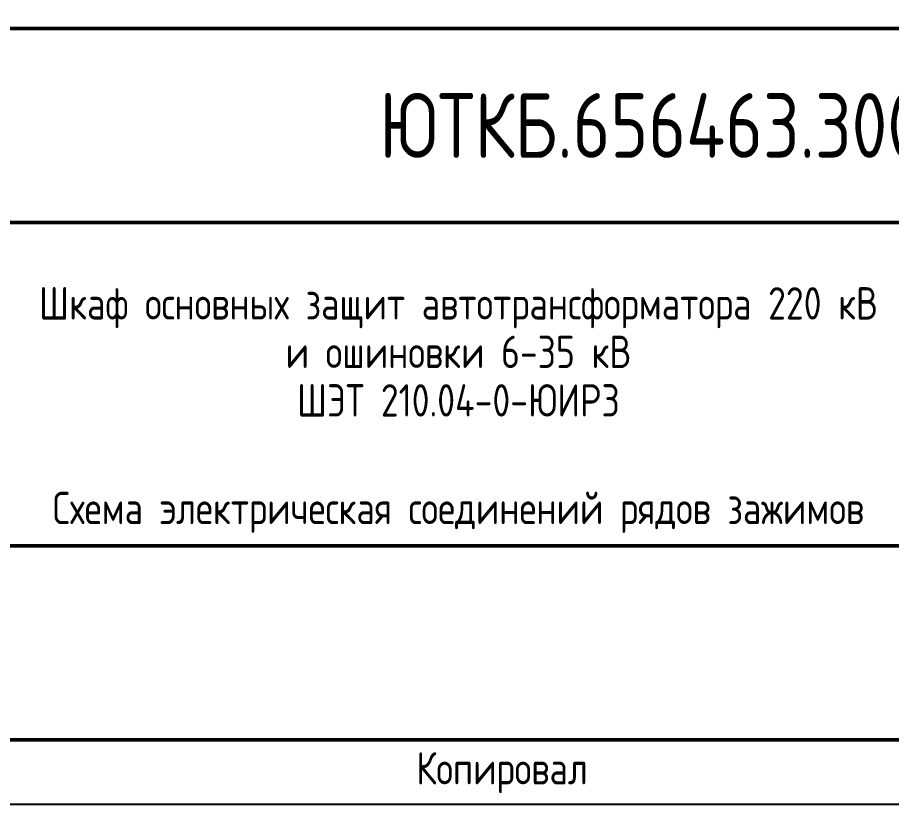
# Model space of a CAD drawing. Header units: millimetres. Extents: x -1117 to 6417, y -90 to 586.
# Drawn here: x 5212.9 to 5280.5, y 0 to 60.9 of the extents above; entities that cross this region are included whole.
import ezdxf

# ---------------------------------------------------------------- set-up
doc = ezdxf.new("R2010")
doc.units = ezdxf.units.MM
doc.styles.add('Gost_type_A', font='GOST_A.TTF')

# ---------------------------------------------------------------- blocks, each defined once
blk = doc.blocks.new('Штамп большой нижний')
at = {"lineweight": 50}
for points in [[(-120, 55), (0, 55), (0, 40), (-120, 40)], [(-120, 40), (-50, 40), (-50, 15), (-120, 15)], [(-120, 15), (-50, 15), (-50, 0), (-120, 0)]]:
    blk.add_lwpolyline(points, close=True, dxfattribs=at)
at = {"insert": (-75, -2.535), "char_height": 2.5, "width": 13.12023, "attachment_point": 6, "style": 'Gost_type_A'}
blk.add_mtext('Копировал', dxfattribs=at)

msp = doc.modelspace()

# ---------------------------------------------------------------- linework, layer by layer
msp.add_lwpolyline([(5337, 420), (5337, 0), (5040, 0), (5040, 420)], close=True)
at = {"lineweight": 50}
msp.add_lwpolyline([(5332, 415), (5332, 5), (5060, 5), (5060, 415)], close=True, dxfattribs=at)

# ---------------------------------------------------------------- block references
msp.add_blockref('Штамп большой нижний', (5332, 5))

# ---------------------------------------------------------------- texts
at = {"style": 'Gost_type_A'}
for s, insert, char_height, width, attachment_point in [('ЮТКБ.656463.300-023Э4.1', (5272, 52.5), 5, 120, 5), ('Схема электрическая соединений рядов зажимов', (5247, 21), 2.5, 70, 8)]:
    msp.add_mtext(s, dxfattribs=dict(at, insert=insert, char_height=char_height, width=width, attachment_point=attachment_point))
at = {"insert": (5247, 35), "char_height": 2.5, "width": 68, "attachment_point": 5, "line_spacing_factor": 0.9, "style": 'Gost_type_A'}
msp.add_mtext('Шкаф основных защит автотрансформатора 220 кВ \\Pи ошиновки 6-35 кВ                      \\PШЭТ 210.04-0-ЮИРЗ', dxfattribs=at)

doc.saveas('drawing.dxf')
